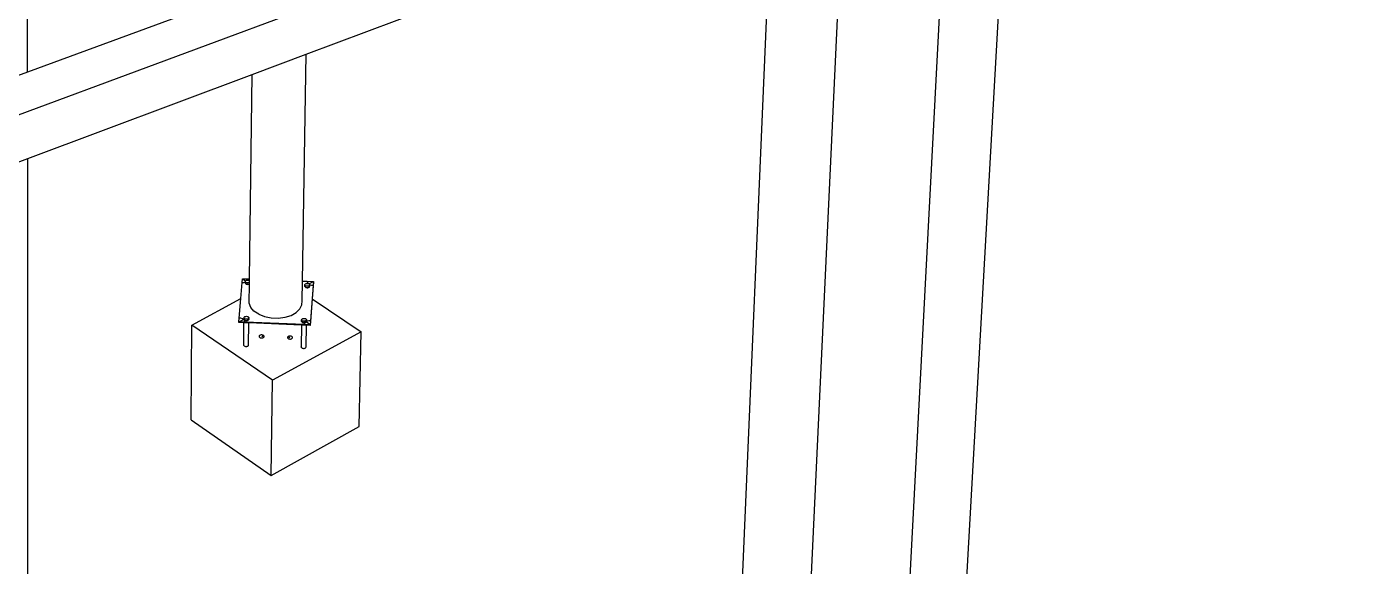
# Model space of a CAD drawing. Header units: inches. Extents: x -1339 to 1886, y -1058 to 789.
# Drawn here: x -3.5 to 392.6, y -344.9 to -186.2 of the extents above; entities that cross this region are included whole.
import ezdxf

# ---------------------------------------------------------------- set-up
doc = ezdxf.new("R2010")
doc.units = ezdxf.units.IN
doc.header["$MEASUREMENT"] = 0

msp = doc.modelspace()

# ---------------------------------------------------------------- linework, layer by layer
for p, q in [((1819.33, 464.57), (-287.57, -316.52)), ((-3.27, -199.52), (-3.41, 12.79)), ((254.14, -390.32), (268.22, -123.32)), ((210.01, -718.03), (237.28, -134.9)), ((78.65, -194.26), (215.87, -142.91)), ((191.39, -717.17), (215.87, -142.91)), ((270.68, -391), (283.19, -168.29)), ((63.06, -175.12), (-3.27, -199.52)), ((62.75, -200.21), (78.65, -194.26)), ((77.6, -261.01), (78.65, -194.26)), ((-3.27, -199.52), (-22.13, -206.46)), ((-3.25, -224.91), (62.75, -200.21)), ((61.99, -260.4), (62.75, -200.21)), ((-22.02, -231.93), (-3.25, -224.91)), ((-3.04, -553.65), (-3.25, -224.91)), ((59.85, -261.43), (59.94, -260.31)), ((59.85, -261.43), (60.33, -261.41)), ((59.94, -260.31), (61.78, -260.39)), ((59.94, -260.31), (60.85, -260.94)), ((60.33, -261.41), (60.77, -261.32)), ((60.77, -261.39), (60.74, -261.5)), ((60.76, -261.5), (60.8, -261.39)), ((60.77, -261.11), (60.8, -261)), ((60.78, -261.22), (60.77, -261.11)), ((60.77, -261.32), (60.77, -261.11)), ((60.84, -261.31), (60.77, -261.39)), ((60.84, -261.32), (60.77, -261.4)), ((60.77, -261.32), (60.78, -261.32)), ((60.77, -261.43), (60.77, -261.32)), ((60.77, -261.4), (60.77, -261.43)), ((60.83, -261.3), (60.78, -261.22)), ((60.78, -261.32), (60.83, -261.3)), ((60.8, -261), (60.88, -260.9)), ((60.8, -261.39), (60.85, -261.33)), ((60.84, -261.32), (60.83, -261.3)), ((60.85, -261.33), (60.84, -261.32)), ((60.95, -261.42), (60.85, -261.33)), ((60.88, -260.9), (61, -260.82)), ((61, -260.82), (61.15, -260.75)), ((61.15, -260.75), (61.33, -260.72)), ((61.33, -260.72), (61.51, -260.71)), ((61.51, -260.71), (61.65, -260.73)), ((61.65, -260.73), (61.69, -260.67)), ((61.65, -260.73), (61.69, -260.73)), ((61.69, -260.67), (61.78, -260.39)), ((61.69, -260.73), (61.86, -260.78)), ((61.78, -260.39), (61.99, -260.4)), ((61.86, -260.78), (61.99, -260.85)), ((61.98, -261.44), (61.99, -260.85)), ((61.99, -260.85), (61.99, -260.4)), ((77.51, -266.79), (77.6, -261.01)), ((77.6, -261.01), (78.97, -261.06)), ((78.97, -261.06), (79.01, -261.35)), ((78.97, -261.06), (80.81, -261.14)), ((79.01, -261.35), (79.18, -261.63)), ((79.49, -261.82), (80.79, -261.12)), ((80.81, -261.14), (80.73, -262.25)), ((80.81, -261.32), (80.73, -262.44)), ((80.81, -261.32), (80.81, -261.14)), ((59.46, -266.16), (59.85, -261.43)), ((60.77, -261.43), (60.74, -261.52)), ((60.74, -261.52), (60.75, -261.63)), ((60.75, -261.63), (60.82, -261.74)), ((60.76, -261.5), (60.77, -261.43)), ((60.78, -261.61), (60.76, -261.5)), ((60.84, -261.72), (60.78, -261.61)), ((60.82, -261.74), (60.93, -261.84)), ((60.84, -261.72), (60.95, -261.81)), ((60.93, -261.84), (61.07, -261.91)), ((61.09, -261.5), (60.95, -261.42)), ((60.95, -261.81), (61.09, -261.89)), ((61.07, -261.91), (61.25, -261.96)), ((61.26, -261.55), (61.09, -261.5)), ((61.09, -261.89), (61.25, -261.94)), ((61.44, -261.96), (61.25, -261.94)), ((61.25, -261.96), (61.43, -261.99)), ((61.44, -261.57), (61.26, -261.55)), ((61.43, -261.99), (61.44, -261.96)), ((61.43, -261.97), (61.62, -261.96)), ((61.62, -261.56), (61.44, -261.57)), ((61.44, -261.96), (61.62, -261.95)), ((61.8, -261.52), (61.62, -261.56)), ((61.62, -261.95), (61.79, -261.91)), ((61.62, -261.96), (61.8, -261.93)), ((61.79, -261.91), (61.94, -261.85)), ((61.95, -261.46), (61.8, -261.52)), ((61.8, -261.93), (61.96, -261.86)), ((61.9, -267.54), (61.97, -261.83)), ((61.97, -261.83), (61.94, -261.85)), ((61.98, -261.44), (61.95, -261.46)), ((61.95, -261.56), (61.98, -261.56)), ((61.96, -261.86), (61.97, -261.85)), ((61.97, -261.83), (61.98, -261.56)), ((61.98, -261.56), (61.98, -261.44)), ((78.29, -262.39), (78.27, -262.48)), ((78.29, -262.39), (78.3, -262.09)), ((78.29, -262.48), (78.32, -262.37)), ((78.3, -262.37), (78.29, -262.39)), ((78.29, -262.48), (78.29, -262.39)), ((78.31, -262.6), (78.29, -262.48)), ((78.3, -262.09), (78.33, -261.98)), ((78.31, -262.21), (78.3, -262.09)), ((78.36, -262.29), (78.3, -262.37)), ((78.36, -262.29), (78.31, -262.21)), ((78.37, -262.7), (78.31, -262.6)), ((78.32, -262.37), (78.38, -262.31)), ((78.33, -261.98), (78.41, -261.88)), ((78.38, -262.31), (78.36, -262.29)), ((78.37, -262.7), (78.48, -262.79)), ((78.48, -262.4), (78.38, -262.31)), ((78.38, -262.31), (78.38, -262.31)), ((78.41, -261.88), (78.53, -261.8)), ((78.62, -262.48), (78.48, -262.4)), ((78.48, -262.79), (78.62, -262.87)), ((78.53, -261.8), (78.68, -261.74)), ((78.79, -262.53), (78.62, -262.48)), ((78.62, -262.87), (78.79, -262.92)), ((78.68, -261.74), (78.85, -261.7)), ((78.97, -262.55), (78.79, -262.53)), ((78.79, -262.92), (78.97, -262.94)), ((78.85, -261.7), (79.04, -261.69)), ((79.16, -262.54), (78.97, -262.55)), ((78.97, -262.94), (79.15, -262.93)), ((78.97, -262.96), (79.16, -262.95)), ((79.04, -261.69), (79.22, -261.71)), ((79.15, -262.93), (79.32, -262.9)), ((79.33, -262.51), (79.16, -262.54)), ((79.16, -262.95), (79.34, -262.91)), ((79.18, -261.63), (79.3, -261.74)), ((79.22, -261.71), (79.3, -261.74)), ((79.3, -261.74), (79.39, -261.76)), ((79.32, -262.9), (79.48, -262.83)), ((79.48, -262.44), (79.33, -262.51)), ((79.34, -262.91), (79.49, -262.85)), ((79.39, -261.76), (79.53, -261.84)), ((79.6, -262.36), (79.48, -262.44)), ((79.48, -262.83), (79.59, -262.75)), ((79.49, -262.85), (79.62, -262.76)), ((79.53, -261.84), (79.63, -261.93)), ((79.59, -262.75), (79.67, -262.65)), ((79.68, -262.26), (79.6, -262.36)), ((79.62, -262.76), (79.7, -262.65)), ((79.63, -261.93), (79.66, -261.98)), ((79.66, -261.98), (79.82, -262.07)), ((79.66, -261.98), (79.7, -262.04)), ((79.7, -262.54), (79.67, -262.65)), ((79.71, -262.15), (79.68, -262.26)), ((79.71, -262.41), (79.68, -262.36)), ((79.68, -262.41), (79.69, -262.43)), ((79.69, -262.43), (79.7, -262.54)), ((79.7, -262.04), (79.71, -262.15)), ((79.7, -262.54), (79.71, -262.41)), ((79.7, -262.65), (79.73, -262.54)), ((79.71, -262.41), (79.71, -262.15)), ((79.71, -262.42), (79.71, -262.41)), ((79.73, -262.54), (79.71, -262.42)), ((79.82, -262.07), (80.26, -262.2)), ((80.73, -262.25), (79.96, -272.73)), ((80.26, -262.2), (80.73, -262.25)), ((80.73, -262.44), (80.45, -266.19)), ((80.73, -262.44), (80.73, -262.25)), ((45.07, -273.95), (59.46, -266.16)), ((58.99, -271.9), (59.46, -266.16)), ((62.36, -268.75), (61.9, -267.54)), ((63.32, -269.87), (62.36, -268.75)), ((75.77, -270.26), (76.85, -269.22)), ((76.85, -269.22), (77.44, -268.03)), ((77.44, -268.03), (77.51, -266.79)), ((80.45, -266.19), (79.96, -272.92)), ((80.45, -266.19), (94.83, -275.92)), ((58.89, -273.22), (58.9, -273.03)), ((60.37, -273.28), (58.89, -273.22)), ((58.9, -273.03), (58.99, -271.9)), ((58.9, -273.03), (60.26, -272.29)), ((60.75, -273.1), (58.9, -273.03)), ((59.46, -271.96), (58.99, -271.9)), ((59.9, -272.09), (59.46, -271.96)), ((60.27, -272.28), (59.9, -272.09)), ((60.54, -272.53), (60.27, -272.28)), ((60.29, -279.76), (60.37, -273.28)), ((60.74, -273.29), (60.37, -273.28)), ((60.42, -272.06), (60.38, -272.17)), ((60.41, -272.1), (60.38, -272.19)), ((60.38, -272.19), (60.4, -272.3)), ((60.4, -272.3), (60.46, -272.41)), ((60.41, -271.78), (60.45, -271.67)), ((60.43, -271.89), (60.41, -271.78)), ((60.41, -272.1), (60.41, -271.78)), ((60.41, -272.17), (60.44, -272.06)), ((60.42, -272.07), (60.41, -272.1)), ((60.41, -272.17), (60.41, -272.1)), ((60.42, -272.29), (60.41, -272.17)), ((60.48, -271.98), (60.42, -272.06)), ((60.48, -271.99), (60.42, -272.07)), ((60.49, -272.39), (60.42, -272.29)), ((60.48, -271.99), (60.43, -271.89)), ((60.44, -272.06), (60.49, -272)), ((60.45, -271.67), (60.53, -271.57)), ((60.46, -272.41), (60.57, -272.51)), ((60.49, -272), (60.48, -271.99)), ((60.6, -272.1), (60.49, -272)), ((60.49, -272.39), (60.59, -272.49)), ((60.53, -271.57), (60.65, -271.48)), ((60.71, -272.81), (60.54, -272.53)), ((60.57, -272.51), (60.72, -272.59)), ((60.59, -272.49), (60.73, -272.56)), ((60.74, -272.17), (60.6, -272.1)), ((60.65, -271.48), (60.8, -271.42)), ((60.75, -273.1), (60.71, -272.81)), ((60.72, -272.59), (60.89, -272.64)), ((60.73, -272.56), (60.9, -272.61)), ((60.9, -272.22), (60.74, -272.17)), ((60.74, -273.29), (60.75, -273.1)), ((61.84, -273.33), (60.74, -273.29)), ((78.03, -273.78), (60.75, -273.1)), ((60.8, -271.42), (60.97, -271.39)), ((60.89, -272.64), (61.08, -272.66)), ((61.09, -272.24), (60.9, -272.22)), ((60.9, -272.61), (61.08, -272.63)), ((60.97, -271.39), (61.16, -271.38)), ((61.08, -272.63), (61.27, -272.63)), ((61.08, -272.65), (61.27, -272.64)), ((61.08, -272.66), (61.27, -272.66)), ((61.27, -272.23), (61.09, -272.24)), ((61.16, -271.38), (61.34, -271.4)), ((61.32, -272.22), (61.27, -272.23)), ((61.44, -272.59), (61.27, -272.63)), ((61.27, -272.64), (61.45, -272.6)), ((61.27, -272.66), (61.45, -272.62)), ((61.45, -272.2), (61.32, -272.22)), ((61.45, -272.23), (61.32, -272.22)), ((61.34, -271.4), (61.51, -271.45)), ((61.44, -272.59), (61.59, -272.53)), ((61.6, -272.13), (61.45, -272.2)), ((61.45, -272.6), (61.61, -272.54)), ((61.45, -272.62), (61.61, -272.55)), ((61.51, -271.45), (61.65, -271.52)), ((61.59, -272.53), (61.71, -272.44)), ((61.72, -272.05), (61.6, -272.13)), ((61.61, -272.54), (61.73, -272.45)), ((61.61, -272.55), (61.73, -272.46)), ((61.65, -271.52), (61.75, -271.62)), ((61.79, -272.34), (61.71, -272.44)), ((61.75, -272.01), (61.72, -272.05)), ((61.82, -272.24), (61.72, -272.24)), ((61.73, -272.45), (61.82, -272.34)), ((61.73, -272.46), (61.82, -272.36)), ((61.75, -271.62), (61.82, -271.73)), ((61.8, -271.95), (61.75, -272.01)), ((61.75, -272.01), (61.81, -272.12)), ((61.77, -272), (61.76, -271.99)), ((61.84, -272.11), (61.77, -272)), ((61.82, -272.24), (61.79, -272.34)), ((61.83, -271.84), (61.8, -271.95)), ((61.81, -272.12), (61.83, -272.23)), ((61.82, -271.73), (61.83, -271.84)), ((61.83, -272.23), (61.82, -272.24)), ((61.82, -272.24), (61.85, -272.25)), ((61.82, -272.36), (61.85, -272.25)), ((61.82, -272.34), (61.85, -272.25)), ((61.83, -272.23), (61.83, -271.84)), ((61.85, -272.23), (61.84, -272.11)), ((61.85, -272.24), (61.85, -272.23)), ((61.85, -272.25), (61.85, -272.24)), ((64.71, -270.79), (63.32, -269.87)), ((64.71, -270.79), (66.45, -271.47)), ((66.45, -271.47), (68.41, -271.86)), ((68.41, -271.86), (70.46, -271.92)), ((70.46, -271.92), (72.46, -271.66)), ((72.46, -271.66), (74.27, -271.1)), ((74.27, -271.1), (75.77, -270.26)), ((77.3, -272.77), (77.32, -272.89)), ((77.35, -272.67), (77.31, -272.78)), ((77.32, -272.89), (77.38, -273)), ((77.34, -272.39), (77.38, -272.28)), ((77.34, -272.78), (77.34, -272.39)), ((77.36, -272.5), (77.34, -272.39)), ((77.34, -272.78), (77.37, -272.67)), ((77.35, -272.9), (77.34, -272.78)), ((77.41, -272.59), (77.35, -272.67)), ((77.42, -273), (77.35, -272.9)), ((77.42, -272.61), (77.36, -272.5)), ((77.37, -272.67), (77.42, -272.61)), ((77.38, -272.28), (77.45, -272.18)), ((77.38, -273), (77.49, -273.09)), ((77.53, -272.71), (77.42, -272.61)), ((77.42, -272.61), (77.42, -272.61)), ((77.52, -273.1), (77.42, -273)), ((77.45, -272.18), (77.57, -272.09)), ((77.49, -273.09), (77.64, -273.17)), ((77.52, -273.1), (77.66, -273.17)), ((77.67, -272.78), (77.53, -272.71)), ((77.57, -272.09), (77.73, -272.03)), ((77.64, -273.17), (77.81, -273.22)), ((77.83, -273.22), (77.66, -273.17)), ((77.84, -272.83), (77.67, -272.78)), ((77.73, -272.03), (77.9, -272)), ((77.81, -273.22), (78, -273.24)), ((77.83, -273.22), (78.01, -273.24)), ((78.02, -272.85), (77.84, -272.83)), ((77.9, -272), (78.08, -271.99)), ((78, -273.24), (78.01, -273.24)), ((78.19, -273.24), (78.01, -273.24)), ((78.01, -273.26), (78.2, -273.25)), ((78.21, -272.84), (78.02, -272.85)), ((78.08, -271.99), (78.27, -272.01)), ((78.32, -273.23), (78.11, -273.49)), ((78.19, -273.24), (78.35, -273.2)), ((78.2, -273.25), (78.38, -273.21)), ((78.38, -272.81), (78.21, -272.84)), ((78.27, -272.01), (78.44, -272.06)), ((78.35, -273.2), (78.32, -273.23)), ((78.35, -273.2), (78.37, -273.2)), ((78.53, -273.13), (78.37, -273.2)), ((78.53, -272.75), (78.38, -272.81)), ((78.38, -273.21), (78.54, -273.15)), ((78.44, -272.06), (78.58, -272.13)), ((78.65, -272.66), (78.53, -272.75)), ((78.54, -273.15), (78.67, -273.06)), ((78.56, -273.12), (78.62, -273.07)), ((78.58, -272.13), (78.68, -272.23)), ((78.62, -273.07), (78.64, -273.05)), ((78.64, -273.05), (78.65, -273.05)), ((78.73, -272.56), (78.65, -272.66)), ((78.65, -273.05), (78.71, -272.97)), ((78.66, -273.03), (78.7, -272.98)), ((78.66, -273.03), (78.66, -273.03)), ((78.68, -273.04), (78.66, -273.03)), ((78.67, -273.06), (78.68, -273.04)), ((78.68, -272.23), (78.75, -272.34)), ((78.68, -273.04), (78.75, -272.96)), ((79.88, -273.86), (78.68, -273.04)), ((78.7, -272.98), (78.72, -272.95)), ((78.71, -272.97), (78.7, -272.98)), ((79.02, -272.84), (78.71, -272.97)), ((78.71, -272.97), (78.74, -272.94)), ((78.75, -272.85), (78.72, -272.95)), ((78.75, -272.85), (78.72, -272.85)), ((78.76, -272.45), (78.73, -272.56)), ((78.76, -272.72), (78.73, -272.66)), ((78.75, -272.71), (78.73, -272.67)), ((78.73, -272.71), (78.74, -272.73)), ((78.74, -272.73), (78.76, -272.84)), ((78.74, -272.94), (78.77, -272.83)), ((78.75, -272.34), (78.76, -272.45)), ((78.76, -272.74), (78.75, -272.71)), ((78.76, -272.84), (78.75, -272.85)), ((78.75, -272.96), (78.78, -272.86)), ((78.76, -272.74), (78.76, -272.45)), ((78.78, -272.84), (78.76, -272.72)), ((78.77, -272.83), (78.76, -272.74)), ((78.76, -272.84), (78.76, -272.74)), ((78.78, -272.85), (78.78, -272.84)), ((78.78, -272.86), (78.78, -272.85)), ((79.48, -272.75), (79.02, -272.84)), ((79.96, -272.73), (79.48, -272.75)), ((79.96, -272.92), (79.87, -274.05)), ((79.96, -272.73), (79.88, -273.86)), ((79.96, -272.92), (79.96, -272.73)), ((44.81, -301.84), (45.07, -273.95)), ((68.75, -290.2), (45.07, -273.95)), ((61.75, -279.82), (61.84, -273.33)), ((77.28, -273.94), (61.84, -273.33)), ((64.89, -277.16), (64.86, -277.27)), ((64.97, -277.05), (64.89, -277.16)), ((65.1, -276.96), (64.97, -277.05)), ((65.26, -276.9), (65.1, -276.96)), ((65.44, -276.86), (65.26, -276.9)), ((65.63, -276.85), (65.44, -276.86)), ((65.59, -277.3), (66.13, -277)), ((65.81, -276.88), (65.63, -276.85)), ((65.99, -276.93), (65.81, -276.88)), ((66.13, -277), (65.99, -276.93)), ((66.24, -277.1), (66.13, -277)), ((66.31, -277.21), (66.24, -277.1)), ((66.32, -277.33), (66.31, -277.21)), ((94.83, -275.92), (68.75, -290.2)), ((73.56, -277.23), (73.4, -277.29)), ((73.74, -277.19), (73.56, -277.23)), ((73.93, -277.18), (73.74, -277.19)), ((74.12, -277.2), (73.93, -277.18)), ((74.29, -277.26), (74.12, -277.2)), ((74.44, -277.33), (74.29, -277.26)), ((77.28, -273.94), (77.18, -280.34)), ((78.02, -273.97), (77.28, -273.94)), ((78.02, -273.97), (78.03, -273.78)), ((78.75, -274), (78.02, -273.97)), ((78.11, -273.49), (78.03, -273.78)), ((79.88, -273.86), (78.03, -273.78)), ((78.65, -280.4), (78.75, -274)), ((79.87, -274.05), (78.75, -274)), ((79.87, -274.05), (79.88, -273.86)), ((94.29, -303.82), (94.83, -275.92)), ((60.3, -279.88), (60.29, -279.76)), ((60.37, -279.99), (60.3, -279.88)), ((60.37, -279.99), (60.48, -280.08)), ((60.48, -280.08), (60.62, -280.16)), ((60.62, -280.16), (60.8, -280.21)), ((60.8, -280.21), (60.99, -280.24)), ((60.99, -280.24), (61.18, -280.23)), ((61.18, -280.23), (61.36, -280.19)), ((61.36, -280.19), (61.51, -280.12)), ((61.51, -280.12), (61.64, -280.04)), ((61.64, -280.04), (61.72, -279.93)), ((61.72, -279.93), (61.75, -279.82)), ((64.86, -277.27), (64.87, -277.39)), ((64.87, -277.39), (64.94, -277.5)), ((64.94, -277.5), (65.05, -277.6)), ((65.05, -277.6), (65.19, -277.67)), ((65.19, -277.67), (65.37, -277.72)), ((65.37, -277.72), (65.56, -277.75)), ((65.56, -277.75), (65.75, -277.74)), ((65.75, -277.74), (65.93, -277.7)), ((65.93, -277.7), (66.08, -277.64)), ((66.08, -277.64), (66.21, -277.55)), ((66.21, -277.55), (66.29, -277.44)), ((66.29, -277.44), (66.32, -277.33)), ((73.2, -277.49), (73.16, -277.6)), ((73.16, -277.6), (73.18, -277.72)), ((73.18, -277.72), (73.24, -277.83)), ((73.28, -277.38), (73.2, -277.49)), ((73.24, -277.83), (73.35, -277.92)), ((73.4, -277.29), (73.28, -277.38)), ((73.35, -277.92), (73.5, -278)), ((73.4, -277.29), (73.89, -277.63)), ((73.5, -278), (73.67, -278.05)), ((73.67, -278.05), (73.86, -278.08)), ((73.86, -278.08), (74.05, -278.07)), ((74.05, -278.07), (74.23, -278.03)), ((74.23, -278.03), (74.39, -277.97)), ((74.39, -277.97), (74.51, -277.88)), ((74.54, -277.43), (74.44, -277.33)), ((74.51, -277.88), (74.59, -277.77)), ((74.61, -277.54), (74.54, -277.43)), ((74.59, -277.77), (74.63, -277.66)), ((74.63, -277.66), (74.61, -277.54)), ((77.2, -280.46), (77.18, -280.34)), ((77.26, -280.57), (77.2, -280.46)), ((77.26, -280.57), (77.37, -280.67)), ((77.37, -280.67), (77.52, -280.74)), ((77.52, -280.74), (77.69, -280.79)), ((77.69, -280.79), (77.88, -280.82)), ((77.88, -280.82), (78.07, -280.81)), ((78.07, -280.81), (78.25, -280.77)), ((78.25, -280.77), (78.41, -280.71)), ((78.41, -280.71), (78.47, -280.66)), ((78.47, -280.66), (78.53, -280.62)), ((78.53, -280.62), (78.61, -280.51)), ((78.61, -280.51), (78.65, -280.4)), ((68.36, -318.18), (68.75, -290.2)), ((44.81, -301.84), (68.36, -318.18)), ((68.36, -318.18), (94.29, -303.82))]:
    msp.add_line(p, q)

doc.saveas('drawing.dxf')
